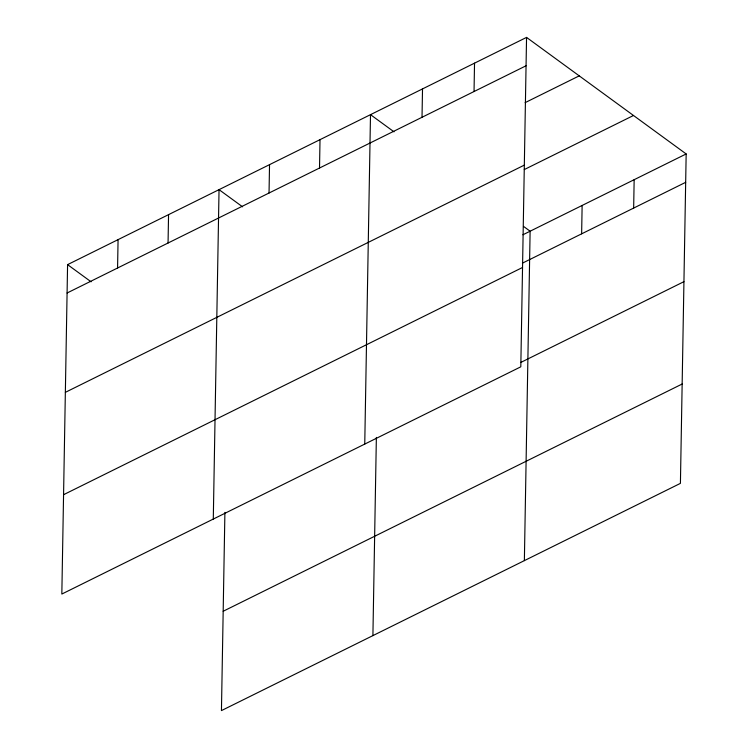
<?xml version="1.0" encoding="UTF-8"?>
<svg xmlns="http://www.w3.org/2000/svg" width="748" height="748" viewBox="0 0 748 748"><rect width="100%" height="100%" fill="white"/><g stroke="black" fill="none" stroke-linecap="round" stroke-linejoin="round"><path stroke-width="1.12" d="M67.582 264.633L61.832 594.052L520.804 366.819L526.555 37.4L67.582 264.633L91.097 281.8M117.576 268.008L118.072 239.631M168.057 243.016L168.552 214.639M213.292 519.065L219.042 189.646L242.558 206.813M224.905 512.389L221.445 710.6L680.418 483.367L686.168 153.948L526.555 37.4M269.037 193.021L269.532 164.654M319.518 168.029L320.013 139.652M364.753 444.078L370.503 114.659L394.018 131.826M372.906 635.613L376.366 437.402M422.022 117.277L422.517 88.909M474.036 91.527L474.531 63.15M524.367 560.626L530.117 231.207L523.535 226.401M581.635 233.834L582.131 205.457M633.659 208.075L634.154 179.707M67.086 293.001L526.059 65.777M525.124 102.644L579.223 75.866M65.357 392.345L524.32 165.121M524.264 169.572L633.491 115.491M522.908 234.779L686.168 153.948M522.413 263.156L685.673 182.325M63.571 494.699L522.534 267.475M520.673 362.5L683.934 281.669M223.185 611.256L682.148 384.023"/></g></svg>
